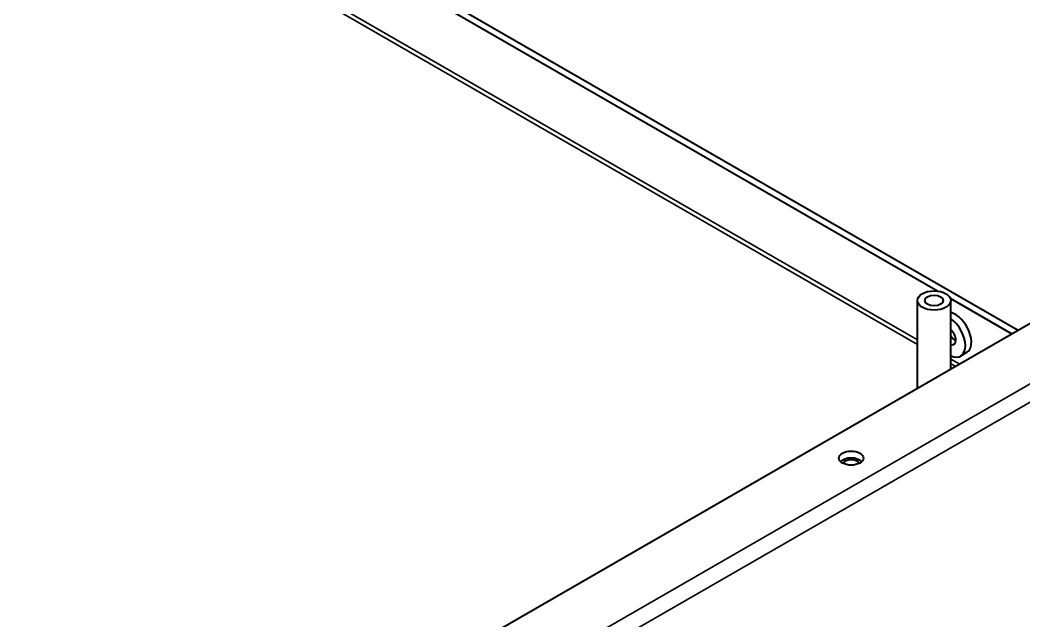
# Model space of a CAD drawing. Header units: millimetres. Extents: x 0 to 1682, y 0 to 1188.
# Drawn here: x 1439.5 to 1557.6, y 915.8 to 986.5 of the extents above; entities that cross this region are included whole.
import ezdxf

# ---------------------------------------------------------------- set-up
doc = ezdxf.new("R2010")
doc.units = ezdxf.units.MM
doc.header["$LTSCALE"] = 2
doc.layers.add('가시적인 것(ISO)', color=3, linetype='Continuous', lineweight=40)
doc.layers.add('가시적인 좁은 것(ISO)', color=3, linetype='Continuous', lineweight=35)

msp = doc.modelspace()

# ---------------------------------------------------------------- linework, layer by layer
at = {"layer": '가시적인 것(ISO)'}
for p, q in [((1556.8566, 949.9848), (1403.7052, 1038.1789)), ((1547.3772, 954.6293), (1402.9981, 1037.7717)), ((1624.7653, 989.0908), (1443.2746, 884.5773)), ((1545.0169, 943.1668), (1545.0169, 953.5197)), ((1556.1495, 949.5776), (1548.9104, 953.7463)), ((1548.9502, 945.4318), (1548.9502, 953.5197)), ((1550.8127, 947.4001), (1550.1056, 946.9929))]:
    msp.add_line(p, q, dxfattribs=at)
for centre, major_axis in [((1546.9835, 953.5197), (-1.9667, 0)), ((1546.9835, 953.5197), (-1.0807, 0)), ((1537.2255, 934.9881), (-1.4333, 0))]:
    msp.add_ellipse(centre, major_axis=major_axis, ratio=0.5758617, dxfattribs=at)
for centre, major_axis, ratio, start_param, end_param in [((1549.482, 949.711), (1.3308, -2.3109), 0.57809312, 0, 2.64402451), ((1548.7749, 949.3038), (1.3308, -2.3109), 0.57809312, 5.59283786, 8.5481965), ((1548.7749, 949.3038), (0.5393, -0.9365), 0.57809312, 5.73122807, 8.40980629), ((1549.482, 949.711), (0.5393, -0.9365), 0.57809312, 4.73003465, 5.57156329), ((1537.2255, 934.1705), (-1.4333, 0), 0.5758617, 3.65970594, 5.76507202), ((1537.2255, 934.1705), (-1.0807, 0), 0.5758617, 3.51835978, 5.90641818)]:
    msp.add_ellipse(centre, major_axis=major_axis, ratio=ratio, start_param=start_param, end_param=end_param, dxfattribs=at)
at = {"layer": '가시적인 좁은 것(ISO)'}
for p, q in [((1545.0169, 948.3591), (1396.6055, 1033.8235)), ((1396.8698, 1034.2153), (1545.0169, 948.9031)), ((1450.3456, 881.5912), (1629.9507, 985.0189)), ((1630.8936, 983.3859), (1451.2884, 879.9582)), ((1548.9502, 946.638), (1549.9975, 946.0349)), ((1549.5252, 945.7629), (1548.9502, 946.094))]:
    msp.add_line(p, q, dxfattribs=at)

doc.saveas('drawing.dxf')
